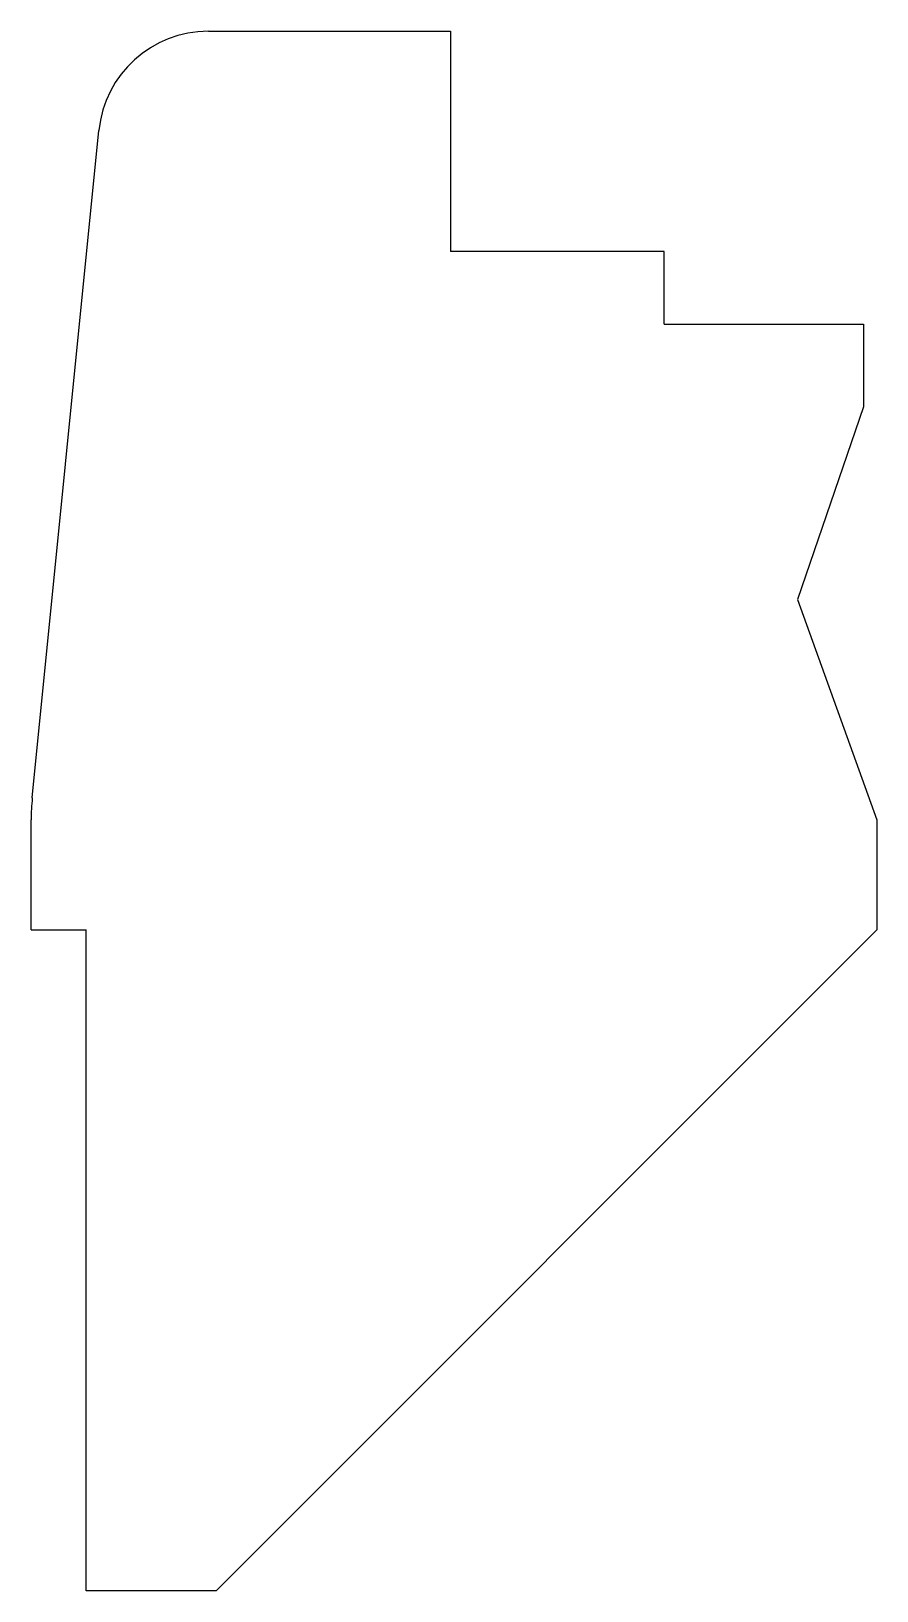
# Model space of a CAD drawing. Header units: millimetres. Extents: x -238 to -140, y -38 to 142.
import ezdxf

# ---------------------------------------------------------------- set-up
doc = ezdxf.new("R2010")
doc.units = ezdxf.units.MM
doc.layers.add('Sketch001', color=7, linetype='CONTINUOUS')

msp = doc.modelspace()

# ---------------------------------------------------------------- linework, layer by layer
at = {"layer": 'Sketch001'}
for p, q in [((-217.56, 141.73), (-189.62, 141.73)), ((-189.62, 141.73), (-189.62, 116.33)), ((-237.87, 53.32), (-230.2, 130.29)), ((-164.98, 116.33), (-189.62, 116.33)), ((-164.98, 107.95), (-164.98, 116.33)), ((-164.98, 107.95), (-141.99, 107.95)), ((-141.99, 107.95), (-141.99, 98.42)), ((-141.99, 98.42), (-149.61, 76.2)), ((-149.61, 76.2), (-140.47, 50.8)), ((-238, 38.1), (-238, 50.8)), ((-140.47, 50.8), (-140.47, 38.1)), ((-238, 38.1), (-231.65, 38.1)), ((-231.65, -38.1), (-231.65, 38.1)), ((-140.47, 38.1), (-216.67, -38.1)), ((-216.67, -38.1), (-231.65, -38.1))]:
    msp.add_line(p, q, dxfattribs=at)
for centre, radius, start, end in [((-217.56, 129.03), 12.7, 90, 174.3051), ((-212.6, 50.8), 25.4, 174.3051, 180)]:
    msp.add_arc(centre, radius, start, end, dxfattribs=at)

doc.saveas('drawing.dxf')
